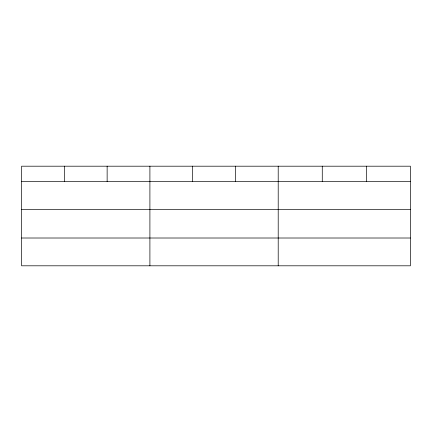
<?xml version="1.0" encoding="UTF-8"?>
<svg xmlns="http://www.w3.org/2000/svg" width="432" height="432" viewBox="0 0 432 432"><rect width="100%" height="100%" fill="white"/><g stroke="black" fill="none" stroke-linecap="round" stroke-linejoin="round"><path stroke-width="0.65" d="M410.4 209.374L410.4 166.196L21.6 166.196L21.6 265.804L410.4 265.804L410.4 209.374L21.6 209.374M21.6 181.58L410.4 181.58M21.6 238.01L410.4 238.01M366.336 166.196L366.336 181.58M322.272 166.196L322.272 181.58M278.208 166.196L278.208 265.804M235.44 166.196L235.44 181.58M192.672 166.196L192.672 181.58M149.904 166.196L149.904 265.804M107.136 166.196L107.136 181.58M64.368 166.196L64.368 181.58"/></g></svg>
